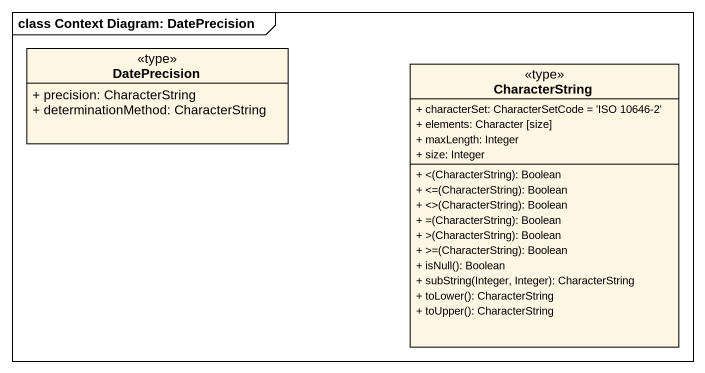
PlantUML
@startuml
mainframe class Context Diagram: DatePrecision
hide circle
hide empty members
skinparam classAttributeIconSize 0
class DatePrecision <<type>> {
  + precision: CharacterString
  + determinationMethod: CharacterString
}
class CharacterString <<type>> {
  + characterSet: CharacterSetCode = 'ISO 10646-2'
  + elements: Character [size]
  + maxLength: Integer
  + size: Integer
  + <(CharacterString): Boolean
  + <=(CharacterString): Boolean
  + <>(CharacterString): Boolean
  + =(CharacterString): Boolean
  + >(CharacterString): Boolean
  + >=(CharacterString): Boolean
  + isNull(): Boolean
  + subString(Integer, Integer): CharacterString
  + toLower(): CharacterString
  + toUpper(): CharacterString
}
@enduml
